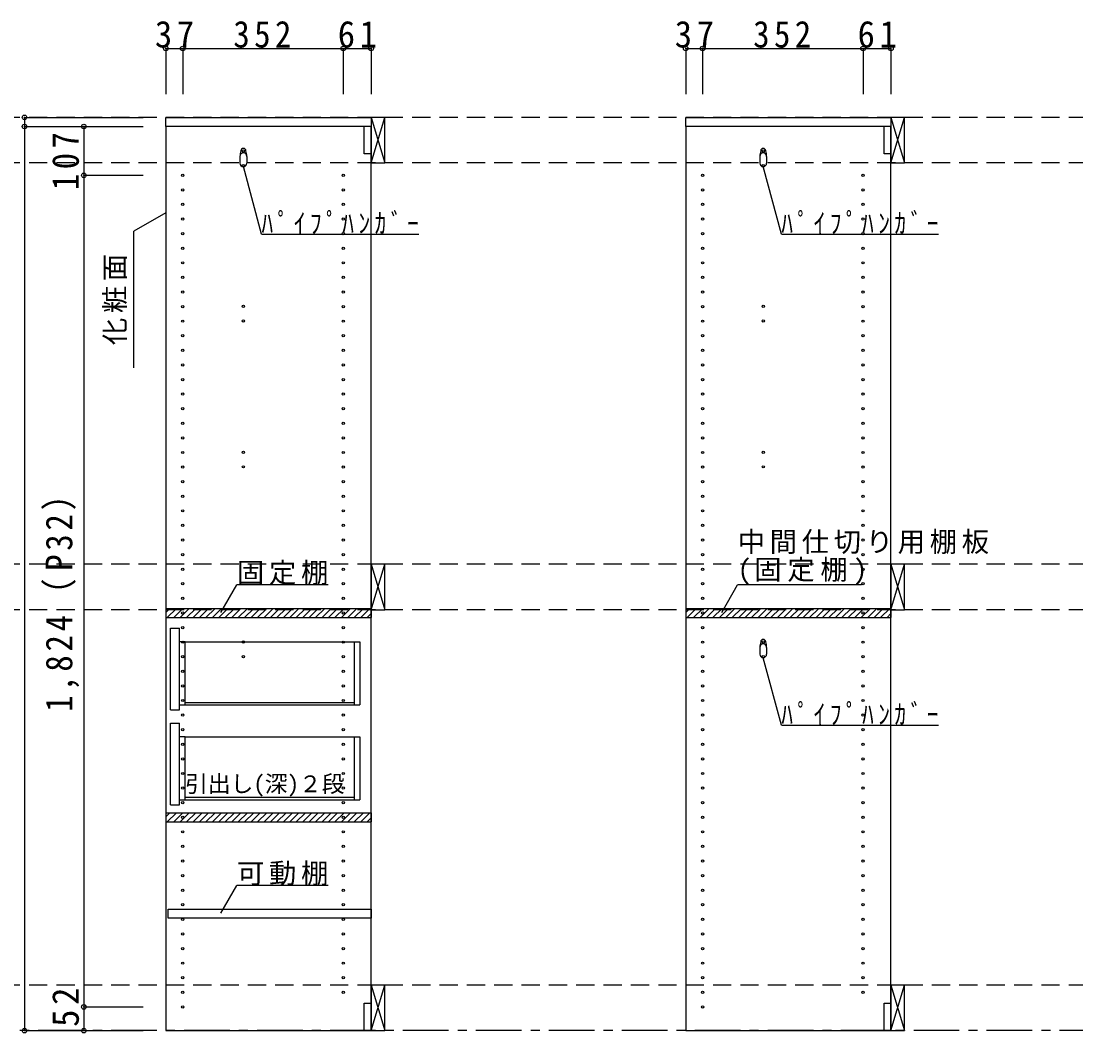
# Model space of a CAD drawing. Units: millimetres at full size, sheet at 1:20; details may follow other scales. Extents: x -3922 to 3878, y -2932 to 2722.
# Drawn here: x -156 to 2158, y -1716 to 503 of the extents above; entities that cross this region are included whole.
import ezdxf
from ezdxf.enums import TextEntityAlignment as Align

# ---------------------------------------------------------------- set-up
doc = ezdxf.new("R2010")
doc.units = ezdxf.units.MM
doc.header["$LTSCALE"] = 20
doc.header["$PDMODE"] = 32
doc.header["$PDSIZE"] = 10
for name, pattern in [('CHAIN1', [8, 5, -1, 1, -1]), ('DASHED1', [1.8, 1.2, -0.6]), ('DASHED2', [3, 2, -1])]:
    doc.linetypes.add(name, pattern=pattern)
for name, color, linetype in [('0-2_本体', 2, 'Continuous'), ('0-3_固定棚', 3, 'Continuous'), ('0-4_可動棚', 3, 'Continuous'), ('0-5', 4, 'Continuous'), ('0-6_ﾊﾟｲﾌﾟﾊﾝｶﾞｰ', 4, 'Continuous'), ('0-7_桟木・巾木', 2, 'Continuous'), ('0-8_引き出し', 2, 'Continuous'), ('0-A_文字', 7, 'Continuous'), ('0-B_寸法', 4, 'Continuous'), ('0-C_ハッチ', 4, 'Continuous')]:
    doc.layers.add(name, color=color, linetype=linetype)
doc.styles.add('ＭＳ ゴシック', font='')
doc.styles.get('ＭＳ ゴシック').set_extended_font_data('MS Gothic')

# ---------------------------------------------------------------- blocks, each defined once
blk = doc.blocks.new('引出(深)')
at = {"layer": '0-8_引き出し'}
for p, q in [((-188.08, 200.1), (-168.08, 200.1)), ((-188.08, 21.1), (-188.08, 200.1)), ((-168.08, 21.1), (-168.08, 200.1)), ((-156.08, 170.1), (-168.08, 170.1)), ((-156.08, 32.1), (-156.08, 170.1)), ((214.76, 170.1), (226.92, 170.1)), ((214.92, 170.1), (214.92, 32.1)), ((226.92, 170.1), (226.92, 32.1)), ((-168.08, 32.1), (-156.08, 32.1)), ((-156.08, 37.6), (214.92, 37.6)), ((214.92, 32.1), (226.92, 32.1)), ((-188.08, 21.1), (-168.08, 21.1)), ((-188.08, -7.9), (-168.08, -7.9)), ((-188.08, -186.9), (-188.08, -7.9)), ((-168.08, -186.9), (-168.08, -7.9)), ((-156.08, -37.9), (-168.08, -37.9)), ((-156.08, -175.9), (-156.08, -37.9)), ((214.76, -37.9), (226.92, -37.9)), ((214.92, -37.9), (214.92, -175.9)), ((226.92, -37.9), (226.92, -175.9)), ((-168.08, -175.9), (-156.08, -175.9)), ((-156.08, -170.4), (214.92, -170.4)), ((214.92, -175.9), (226.92, -175.9)), ((-188.08, -186.9), (-168.08, -186.9))]:
    blk.add_line(p, q, dxfattribs=at)
at = {"layer": '0-8_引き出し', "color": 7}
for p, q in [((-156.08, 170.1), (214.76, 170.1)), ((-156.08, 32.1), (214.92, 32.1)), ((-156.08, -37.9), (214.76, -37.9)), ((-156.08, -175.9), (214.92, -175.9))]:
    blk.add_line(p, q, dxfattribs=at)
at = {"layer": '0-8_引き出し', "color": 7, "linetype": 'DASHED1'}
for p, q in [((214.76, 170.1), (226.92, 170.1)), ((214.76, -37.9), (226.92, -37.9))]:
    blk.add_line(p, q, dxfattribs=at)

msp = doc.modelspace()

# ---------------------------------------------------------------- linework, layer by layer
at = {"layer": '0-2_本体'}
for p, q in [((161.94, 271.73), (161.94, 291.73)), ((161.94, 291.73), (611.94, 291.73)), ((611.94, 291.73), (611.94, 271.73)), ((1301.94, 271.73), (1301.94, 291.73)), ((1301.94, 291.73), (1751.94, 291.73)), ((1751.94, 291.73), (1751.94, 271.73)), ((611.94, 271.73), (161.94, 271.73)), ((1751.94, 271.73), (1301.94, 271.73))]:
    msp.add_line(p, q, dxfattribs=at)
at = {"layer": '0-3_固定棚', "color": 2}
for p, q in [((161.94, -785.27), (161.94, -805.27)), ((161.94, -785.27), (611.94, -785.27)), ((611.94, -785.27), (611.94, -805.27)), ((1301.94, -785.27), (1301.94, -805.27)), ((1301.94, -785.27), (1751.94, -785.27)), ((1751.94, -785.27), (1751.94, -805.27)), ((161.94, -805.27), (611.94, -805.27)), ((1301.94, -805.27), (1751.94, -805.27)), ((161.94, -1233.27), (161.94, -1253.27)), ((161.94, -1233.27), (611.94, -1233.27)), ((611.94, -1233.27), (611.94, -1253.27)), ((161.94, -1253.27), (611.94, -1253.27))]:
    msp.add_line(p, q, dxfattribs=at)
at = {"layer": '0-4_可動棚', "color": 2}
msp.add_lwpolyline([(166.94, -1444.77), (611.94, -1444.77), (611.94, -1464.77), (166.94, -1464.77)], close=True, dxfattribs=at)
at = {"layer": '0-5', "color": 3}
for p, q in [((161.94, 271.73), (161.94, -1711.27)), ((611.94, 271.73), (161.94, 271.73)), ((611.94, -1711.27), (611.94, 271.73)), ((1301.94, 271.73), (1301.94, -1711.27)), ((1751.94, 271.73), (1301.94, 271.73)), ((1751.94, -1711.27), (1751.94, 271.73)), ((161.94, -1711.27), (611.94, -1711.27)), ((1301.94, -1711.27), (1751.94, -1711.27))]:
    msp.add_line(p, q, dxfattribs=at)
at = {"layer": '0-5'}
for centre in [(331.94, 218.23), (1471.94, 218.23), (331.94, 186.23), (1471.94, 186.23), (198.94, 164.73), (550.94, 164.73), (1338.94, 164.73), (1690.94, 164.73), (198.94, 132.73), (550.94, 132.73), (1338.94, 132.73), (1690.94, 132.73), (198.94, 100.73), (550.94, 100.73), (1338.94, 100.73), (1690.94, 100.73), (198.94, 68.73), (550.94, 68.73), (1338.94, 68.73), (1690.94, 68.73), (198.94, 36.73), (550.94, 36.73), (1338.94, 36.73), (1690.94, 36.73), (198.94, 4.73), (550.94, 4.73), (1338.94, 4.73), (1690.94, 4.73), (198.94, -27.27), (550.94, -27.27), (1338.94, -27.27), (1690.94, -27.27), (198.94, -59.27), (550.94, -59.27), (1338.94, -59.27), (1690.94, -59.27), (198.94, -91.27), (550.94, -91.27), (1338.94, -91.27), (1690.94, -91.27), (198.94, -123.27), (331.94, -122.77), (550.94, -123.27), (1338.94, -123.27), (1471.94, -122.77), (1690.94, -123.27), (198.94, -155.27), (331.94, -154.77), (550.94, -155.27), (1338.94, -155.27), (1471.94, -154.77), (1690.94, -155.27), (198.94, -187.27), (550.94, -187.27), (1338.94, -187.27), (1690.94, -187.27), (198.94, -219.27), (550.94, -219.27), (1338.94, -219.27), (1690.94, -219.27), (198.94, -251.27), (550.94, -251.27), (1338.94, -251.27), (1690.94, -251.27), (198.94, -283.27), (550.94, -283.27), (1338.94, -283.27), (1690.94, -283.27), (198.94, -315.27), (550.94, -315.27), (1338.94, -315.27), (1690.94, -315.27), (198.94, -347.27), (550.94, -347.27), (1338.94, -347.27), (1690.94, -347.27), (198.94, -379.27), (550.94, -379.27), (1338.94, -379.27), (1690.94, -379.27), (198.94, -411.27), (550.94, -411.27), (1338.94, -411.27), (1690.94, -411.27), (198.94, -443.27), (331.94, -442.77), (550.94, -443.27), (1338.94, -443.27), (1471.94, -442.77), (1690.94, -443.27), (198.94, -475.27), (331.94, -474.77), (550.94, -475.27), (1338.94, -475.27), (1471.94, -474.77), (1690.94, -475.27), (198.94, -507.27), (550.94, -507.27), (1338.94, -507.27), (1690.94, -507.27), (198.94, -539.27), (550.94, -539.27), (1338.94, -539.27), (1690.94, -539.27), (198.94, -571.27), (550.94, -571.27), (1338.94, -571.27), (1690.94, -571.27), (198.94, -603.27), (550.94, -603.27), (1338.94, -603.27), (1690.94, -603.27), (198.94, -635.27), (550.94, -635.27), (1338.94, -635.27), (1690.94, -635.27), (198.94, -667.27), (550.94, -667.27), (1338.94, -667.27), (1690.94, -667.27), (198.94, -699.27), (550.94, -699.27), (1338.94, -699.27), (1690.94, -699.27), (198.94, -731.27), (550.94, -731.27), (1338.94, -731.27), (1690.94, -731.27), (198.94, -763.27), (550.94, -763.27), (1338.94, -763.27), (1690.94, -763.27), (198.94, -795.27), (550.94, -795.27), (1338.94, -795.27), (1690.94, -795.27), (198.94, -827.27), (550.94, -827.27), (1338.94, -827.27), (1690.94, -827.27), (198.94, -859.27), (331.94, -858.77), (550.94, -859.27), (1338.94, -859.27), (1471.94, -858.77), (1690.94, -859.27), (198.94, -891.27), (331.94, -890.77), (550.94, -891.27), (1338.94, -891.27), (1471.94, -890.77), (1690.94, -891.27), (198.94, -923.27), (550.94, -923.27), (1338.94, -923.27), (1690.94, -923.27), (198.94, -955.27), (550.94, -955.27), (1338.94, -955.27), (1690.94, -955.27), (198.94, -987.27), (550.94, -987.27), (1338.94, -987.27), (1690.94, -987.27), (198.94, -1019.27), (550.94, -1019.27), (1338.94, -1019.27), (1690.94, -1019.27), (198.94, -1051.27), (550.94, -1051.27), (1338.94, -1051.27), (1690.94, -1051.27), (198.94, -1083.27), (550.94, -1083.27), (1338.94, -1083.27), (1690.94, -1083.27), (198.94, -1115.27), (550.94, -1115.27), (1338.94, -1115.27), (1690.94, -1115.27), (198.94, -1147.27), (550.94, -1147.27), (1338.94, -1147.27), (1690.94, -1147.27), (198.94, -1179.27), (550.94, -1179.27), (1338.94, -1179.27), (1690.94, -1179.27), (198.94, -1211.27), (550.94, -1211.27), (1338.94, -1211.27), (1690.94, -1211.27), (198.94, -1243.27), (550.94, -1243.27), (1338.94, -1243.27), (1690.94, -1243.27), (198.94, -1275.27), (550.94, -1275.27), (1338.94, -1275.27), (1690.94, -1275.27), (198.94, -1307.27), (550.94, -1307.27), (1338.94, -1307.27), (1690.94, -1307.27), (198.94, -1339.27), (550.94, -1339.27), (1338.94, -1339.27), (1690.94, -1339.27), (198.94, -1371.27), (550.94, -1371.27), (1338.94, -1371.27), (1690.94, -1371.27), (198.94, -1403.27), (550.94, -1403.27), (1338.94, -1403.27), (1690.94, -1403.27), (198.94, -1435.27), (550.94, -1435.27), (1338.94, -1435.27), (1690.94, -1435.27), (198.94, -1467.27), (550.94, -1467.27), (1338.94, -1467.27), (1690.94, -1467.27), (198.94, -1499.27), (550.94, -1499.27), (1338.94, -1499.27), (1690.94, -1499.27), (198.94, -1531.27), (550.94, -1531.27), (1338.94, -1531.27), (1690.94, -1531.27), (198.94, -1563.27), (550.94, -1563.27), (1338.94, -1563.27), (1690.94, -1563.27), (198.94, -1595.27), (550.94, -1595.27), (1338.94, -1595.27), (1690.94, -1595.27), (198.94, -1627.27), (550.94, -1627.27), (1338.94, -1627.27), (1690.94, -1627.27), (198.94, -1659.27), (1338.94, -1659.27)]:
    msp.add_circle(centre, 2.5, dxfattribs=at)
at = {"layer": '0-6_ﾊﾟｲﾌﾟﾊﾝｶﾞｰ', "color": 2}
for p, q in [((324.44, 206.23), (324.44, 191.23)), ((339.44, 206.23), (339.44, 191.23)), ((1464.44, 206.23), (1464.44, 191.23)), ((1479.44, 206.23), (1479.44, 191.23)), ((1464.44, -870.77), (1464.44, -885.77)), ((1479.44, -870.77), (1479.44, -885.77))]:
    msp.add_line(p, q, dxfattribs=at)
at = {"layer": '0-6_ﾊﾟｲﾌﾟﾊﾝｶﾞｰ', "color": 7}
for centre, radius, start, end in [((370.54, 204.72), 46.13, 162.96035, 178.115), ((331.94, 218.23), 5.5, 0, 180), ((293.33, 204.72), 46.13, 1.885, 17.03965), ((1510.54, 204.72), 46.13, 162.96035, 178.115), ((1471.94, 218.23), 5.5, 0, 180), ((1433.33, 204.72), 46.13, 1.885, 17.03965), ((1471.94, -858.77), 5.5, 0, 180), ((1510.54, -872.28), 46.13, 162.96035, 178.115), ((1433.33, -872.28), 46.13, 1.885, 17.03965)]:
    msp.add_arc(centre, radius, start, end, dxfattribs=at)
at = {"layer": '0-6_ﾊﾟｲﾌﾟﾊﾝｶﾞｰ', "color": 2}
for centre, start, end in [((331.94, 206.23), 0, 180), ((1471.94, 206.23), 0, 180), ((331.94, 191.23), 180, 0), ((1471.94, 191.23), 180, 0), ((1471.94, -870.77), 0, 180), ((1471.94, -885.77), 180, 0)]:
    msp.add_arc(centre, 7.5, start, end, dxfattribs=at)
at = {"layer": '0-7_桟木・巾木'}
for p, q in [((611.94, 271.73), (596.94, 271.73)), ((596.94, 211.73), (596.94, 271.73)), ((611.94, 271.73), (611.94, 230.73)), ((1751.94, 271.73), (1736.94, 271.73)), ((1736.94, 211.73), (1736.94, 271.73)), ((1751.94, 271.73), (1751.94, 230.73)), ((596.94, -1651.27), (611.94, -1651.27)), ((611.94, -1651.27), (611.94, -1711.27)), ((1736.94, -1651.27), (1751.94, -1651.27)), ((1751.94, -1651.27), (1751.94, -1711.27))]:
    msp.add_line(p, q, dxfattribs=at)
for points in [[(611.94, 211.73), (600.44, 211.73), (596.94, 211.73)], [(1751.94, 211.73), (1740.44, 211.73), (1736.94, 211.73)], [(611.94, -1711.27), (596.94, -1711.27), (596.94, -1651.27)], [(1751.94, -1711.27), (1736.94, -1711.27), (1736.94, -1651.27)]]:
    msp.add_lwpolyline(points, dxfattribs=at)
at = {"layer": '0-8_引き出し', "color": 3}
for p, q in [((611.94, 291.73), (611.94, 191.73)), ((641.94, 291.73), (611.94, 291.73)), ((641.94, 191.73), (641.94, 291.73)), ((1751.94, 291.73), (1751.94, 191.73)), ((1781.94, 291.73), (1751.94, 291.73)), ((1781.94, 191.73), (1781.94, 291.73)), ((611.94, 191.73), (641.94, 191.73)), ((1751.94, 191.73), (1781.94, 191.73)), ((611.94, -1611.27), (611.94, -1711.27)), ((641.94, -1611.27), (611.94, -1611.27)), ((641.94, -1711.27), (641.94, -1611.27)), ((1751.94, -1611.27), (1751.94, -1711.27)), ((1781.94, -1611.27), (1751.94, -1611.27)), ((1781.94, -1711.27), (1781.94, -1611.27)), ((611.94, -1711.27), (641.94, -1711.27)), ((1751.94, -1711.27), (1781.94, -1711.27))]:
    msp.add_line(p, q, dxfattribs=at)
at = {"layer": '0-8_引き出し', "color": 7}
for p, q in [((611.94, 191.73), (641.94, 291.73)), ((611.94, 291.73), (641.94, 191.73)), ((1751.94, 191.73), (1781.94, 291.73)), ((1751.94, 291.73), (1781.94, 191.73)), ((611.94, -688.27), (641.94, -788.27)), ((611.94, -788.27), (641.94, -688.27)), ((1751.94, -688.27), (1781.94, -788.27)), ((1751.94, -788.27), (1781.94, -688.27)), ((611.94, -1711.27), (641.94, -1611.27)), ((611.94, -1611.27), (641.94, -1711.27)), ((1751.94, -1711.27), (1781.94, -1611.27)), ((1751.94, -1611.27), (1781.94, -1711.27))]:
    msp.add_line(p, q, dxfattribs=at)
at = {"layer": '0-8_引き出し', "color": 3}
for points in [[(641.94, -788.27), (641.94, -688.27), (611.94, -688.27), (611.94, -788.27)], [(1781.94, -788.27), (1781.94, -688.27), (1751.94, -688.27), (1751.94, -788.27)]]:
    msp.add_lwpolyline(points, close=True, dxfattribs=at)
at = {"layer": '0-A_文字'}
for p, q in [((371.68, 35.43), (331.94, 183.73)), ((1511.68, 35.43), (1471.94, 183.73)), ((161.94, 82.66), (91.94, 42.25)), ((91.94, -257.75), (91.94, 42.25)), ((371.68, 35.43), (716.68, 35.43)), ((1511.68, 35.43), (1856.68, 35.43)), ((282.81, -794.33), (317.83, -733.68)), ((517.83, -733.68), (317.83, -733.68)), ((1380.86, -794.33), (1415.87, -733.68)), ((1687.26, -733.68), (1415.87, -733.68)), ((1511.68, -1041.57), (1471.94, -893.27)), ((1511.68, -1041.57), (1856.68, -1041.57)), ((282.81, -1453.83), (317.83, -1393.18)), ((517.83, -1393.18), (317.83, -1393.18))]:
    msp.add_line(p, q, dxfattribs=at)
at = {"layer": '0-A_文字', "linetype": 'CHAIN1'}
msp.add_line((3021.94, -1711.27), (-3138.06, -1711.27), dxfattribs=at)
at = {"layer": '0-B_寸法'}
for p, q in [((161.94, 442.73), (161.94, 342.73)), ((161.94, 442.73), (611.94, 442.73)), ((198.94, 442.73), (198.94, 342.73)), ((550.94, 442.73), (550.94, 342.73)), ((611.94, 442.73), (611.94, 342.73)), ((1301.94, 442.73), (1301.94, 342.73)), ((1301.94, 442.73), (1751.94, 442.73)), ((1338.94, 442.73), (1338.94, 342.73)), ((1690.94, 442.73), (1690.94, 342.73)), ((1751.94, 442.73), (1751.94, 342.73)), ((-148.06, 291.73), (-148.06, 271.73)), ((-148.06, 291.73), (111.94, 291.73)), ((-148.06, 271.73), (111.94, 271.73)), ((-148.06, 271.73), (-148.06, -1711.27)), ((-18.06, 271.73), (111.94, 271.73)), ((-18.06, 271.73), (-18.06, 164.73)), ((-18.06, 164.73), (111.94, 164.73)), ((-18.06, 164.73), (-18.06, -1659.27)), ((-18.06, -1659.27), (111.94, -1659.27)), ((-18.06, -1659.27), (-18.06, -1711.27)), ((-148.06, -1711.27), (111.94, -1711.27)), ((-18.06, -1711.27), (111.94, -1711.27))]:
    msp.add_line(p, q, dxfattribs=at)
at = {"layer": '0-B_寸法', "linetype": 'DASHED2'}
for p, q in [((3021.94, 291.73), (-3138.06, 291.73)), ((3021.94, 191.73), (-3138.06, 191.73)), ((3021.94, -688.27), (-3138.06, -688.27)), ((3021.94, -788.27), (-3138.06, -788.27)), ((3021.94, -1611.27), (-3138.06, -1611.27))]:
    msp.add_line(p, q, dxfattribs=at)
at = {"layer": '0-B_寸法', "color": 7}
for p in [(161.94, 442.73), (198.94, 442.73), (550.94, 442.73), (611.94, 442.73), (1301.94, 442.73), (1338.94, 442.73), (1690.94, 442.73), (1751.94, 442.73), (-148.06, 291.73), (-148.06, 271.73), (-18.06, 271.73), (-18.06, 164.73), (-18.06, -1659.27), (-148.06, -1711.27), (-18.06, -1711.27)]:
    msp.add_point(p, dxfattribs=at)
at = {"layer": '0-C_ハッチ'}
for p, q in [((161.94, -794.22), (170.89, -785.27)), ((165.03, -805.27), (185.03, -785.27)), ((179.17, -805.27), (199.17, -785.27)), ((193.31, -805.27), (213.31, -785.27)), ((207.45, -805.27), (227.45, -785.27)), ((221.6, -805.27), (241.6, -785.27)), ((235.74, -805.27), (255.74, -785.27)), ((249.88, -805.27), (269.88, -785.27)), ((264.02, -805.27), (284.02, -785.27)), ((278.17, -805.27), (298.17, -785.27)), ((292.31, -805.27), (312.31, -785.27)), ((306.45, -805.27), (326.45, -785.27)), ((320.59, -805.27), (340.59, -785.27)), ((334.73, -805.27), (354.73, -785.27)), ((348.88, -805.27), (368.88, -785.27)), ((363.02, -805.27), (383.02, -785.27)), ((377.16, -805.27), (397.16, -785.27)), ((391.3, -805.27), (411.3, -785.27)), ((405.44, -805.27), (425.44, -785.27)), ((419.59, -805.27), (439.59, -785.27)), ((433.73, -805.27), (453.73, -785.27)), ((447.87, -805.27), (467.87, -785.27)), ((462.01, -805.27), (482.01, -785.27)), ((476.16, -805.27), (496.16, -785.27)), ((490.3, -805.27), (510.3, -785.27)), ((504.44, -805.27), (524.44, -785.27)), ((518.58, -805.27), (538.58, -785.27)), ((532.72, -805.27), (552.72, -785.27)), ((546.87, -805.27), (566.87, -785.27)), ((561.01, -805.27), (581.01, -785.27)), ((575.15, -805.27), (595.15, -785.27)), ((589.29, -805.27), (609.29, -785.27)), ((1301.94, -794.22), (1310.89, -785.27)), ((1305.03, -805.27), (1325.03, -785.27)), ((1319.17, -805.27), (1339.17, -785.27)), ((1333.31, -805.27), (1353.31, -785.27)), ((1347.45, -805.27), (1367.45, -785.27)), ((1361.6, -805.27), (1381.6, -785.27)), ((1375.74, -805.27), (1395.74, -785.27)), ((1389.88, -805.27), (1409.88, -785.27)), ((1404.02, -805.27), (1424.02, -785.27)), ((1418.17, -805.27), (1438.17, -785.27)), ((1432.31, -805.27), (1452.31, -785.27)), ((1446.45, -805.27), (1466.45, -785.27)), ((1460.59, -805.27), (1480.59, -785.27)), ((1474.73, -805.27), (1494.73, -785.27)), ((1488.88, -805.27), (1508.88, -785.27)), ((1503.02, -805.27), (1523.02, -785.27)), ((1517.16, -805.27), (1537.16, -785.27)), ((1531.3, -805.27), (1551.3, -785.27)), ((1545.44, -805.27), (1565.44, -785.27)), ((1559.59, -805.27), (1579.59, -785.27)), ((1573.73, -805.27), (1593.73, -785.27)), ((1587.87, -805.27), (1607.87, -785.27)), ((1602.01, -805.27), (1622.01, -785.27)), ((1616.16, -805.27), (1636.16, -785.27)), ((1630.3, -805.27), (1650.3, -785.27)), ((1644.44, -805.27), (1664.44, -785.27)), ((1658.58, -805.27), (1678.58, -785.27)), ((1672.72, -805.27), (1692.72, -785.27)), ((1686.87, -805.27), (1706.87, -785.27)), ((1701.01, -805.27), (1721.01, -785.27)), ((1715.15, -805.27), (1735.15, -785.27)), ((1729.29, -805.27), (1749.29, -785.27)), ((603.43, -805.27), (611.94, -796.76)), ((1743.43, -805.27), (1751.94, -796.76)), ((161.94, -1242.22), (170.89, -1233.27)), ((165.03, -1253.27), (185.03, -1233.27)), ((179.17, -1253.27), (199.17, -1233.27)), ((193.31, -1253.27), (213.31, -1233.27)), ((207.45, -1253.27), (227.45, -1233.27)), ((221.6, -1253.27), (241.6, -1233.27)), ((235.74, -1253.27), (255.74, -1233.27)), ((249.88, -1253.27), (269.88, -1233.27)), ((264.02, -1253.27), (284.02, -1233.27)), ((278.17, -1253.27), (298.17, -1233.27)), ((292.31, -1253.27), (312.31, -1233.27)), ((306.45, -1253.27), (326.45, -1233.27)), ((320.59, -1253.27), (340.59, -1233.27)), ((334.73, -1253.27), (354.73, -1233.27)), ((348.88, -1253.27), (368.88, -1233.27)), ((363.02, -1253.27), (383.02, -1233.27)), ((377.16, -1253.27), (397.16, -1233.27)), ((391.3, -1253.27), (411.3, -1233.27)), ((405.44, -1253.27), (425.44, -1233.27)), ((419.59, -1253.27), (439.59, -1233.27)), ((433.73, -1253.27), (453.73, -1233.27)), ((447.87, -1253.27), (467.87, -1233.27)), ((462.01, -1253.27), (482.01, -1233.27)), ((476.16, -1253.27), (496.16, -1233.27)), ((490.3, -1253.27), (510.3, -1233.27)), ((504.44, -1253.27), (524.44, -1233.27)), ((518.58, -1253.27), (538.58, -1233.27)), ((532.72, -1253.27), (552.72, -1233.27)), ((546.87, -1253.27), (566.87, -1233.27)), ((561.01, -1253.27), (581.01, -1233.27)), ((575.15, -1253.27), (595.15, -1233.27)), ((589.29, -1253.27), (609.29, -1233.27)), ((603.43, -1253.27), (611.94, -1244.76))]:
    msp.add_line(p, q, dxfattribs=at)

# ---------------------------------------------------------------- block references
at = {"layer": '0-8_引き出し'}
msp.add_blockref('引出(深)', (360.02, -1028.87), dxfattribs=at)

# ---------------------------------------------------------------- texts
at = {"layer": '0-A_文字', "style": 'ＭＳ ゴシック'}
msp.add_text('引出し(深)２段', height=36.66, dxfattribs=at).set_placement((203.94, -1199.27), align=Align.BOTTOM_LEFT)
at = {"layer": '0-A_文字', "char_height": 43.99, "attachment_point": 7, "style": 'ＭＳ ゴシック'}
for s, insert in [('\\T1.39;\\W0.85;ﾊﾟｲﾌﾟﾊﾝｶﾞｰ', (371.68, 35.43)), ('\\T1.39;\\W0.85;ﾊﾟｲﾌﾟﾊﾝｶﾞｰ', (1511.68, 35.43)), ('\\T1.17;中間仕切り用棚板', (1415.87, -666.12)), ('\\T1.17;固定棚', (317.83, -733.68)), ('\\T1.21;(固定棚)', (1415.87, -733.68)), ('\\T1.39;\\W0.85;ﾊﾟｲﾌﾟﾊﾝｶﾞｰ', (1511.68, -1041.57)), ('\\T1.17;可動棚', (317.83, -1393.18))]:
    msp.add_mtext(s, dxfattribs=dict(at, insert=insert))
at = {"layer": '0-A_文字', "insert": (76.94, -207.75), "char_height": 43.99, "attachment_point": 7, "rotation": 90, "style": 'ＭＳ ゴシック'}
msp.add_mtext('\\T1.17;化粧面', dxfattribs=at)
at = {"layer": '0-B_寸法', "color": 7, "char_height": 58.65, "attachment_point": 7, "style": 'ＭＳ ゴシック'}
for s, insert in [('\\T1.27;\\W0.95;37', (137.94, 443.94)), ('\\T1.27;\\W0.9;352', (309.94, 443.94)), ('\\T1.27;\\W0.95;61', (538.94, 443.94)), ('\\T1.27;\\W0.95;37', (1277.94, 443.94)), ('\\T1.27;\\W0.9;352', (1449.94, 443.94)), ('\\T1.27;\\W0.95;61', (1678.94, 443.94))]:
    msp.add_mtext(s, dxfattribs=dict(at, insert=insert))
at = {"layer": '0-B_寸法', "color": 7, "char_height": 58.65, "attachment_point": 7, "rotation": 90, "style": 'ＭＳ ゴシック'}
for s, insert in [('\\T1.27;\\W0.9;107', (-28.06, 132.23)), ('\\T1.23;\\W0.9;1,824（P32）', (-28.06, -1012.27)), ('\\T1.27;\\W0.95;52', (-28.06, -1703))]:
    msp.add_mtext(s, dxfattribs=dict(at, insert=insert))

doc.saveas('drawing.dxf')
